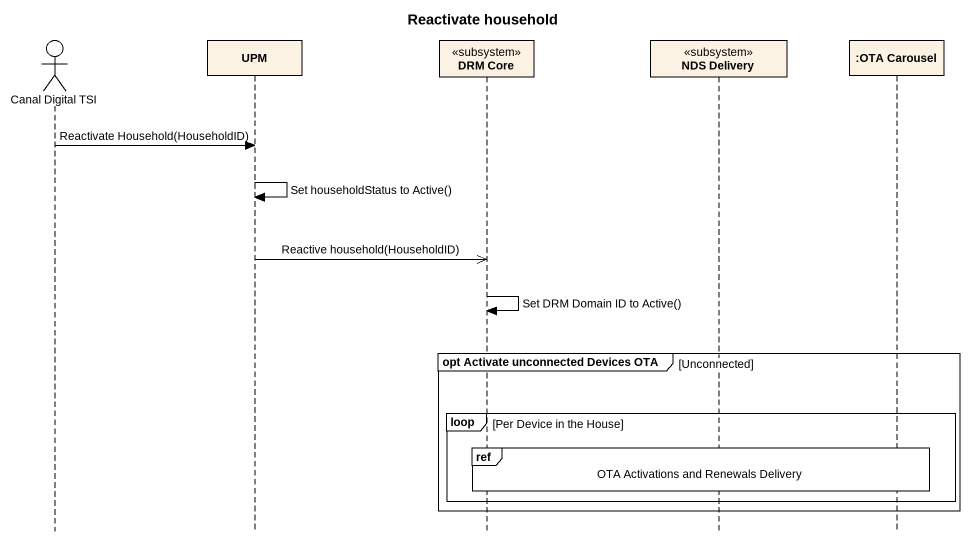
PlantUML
@startuml
title Reactivate household
hide footbox
actor "Canal Digital TSI" as Canal_Digital_TSI
participant UPM
participant "DRM Core" as DRM_Core <<subsystem>>
participant "NDS Delivery" as NDS_Delivery <<subsystem>>
participant ":OTA Carousel" as OTA_Carousel

Canal_Digital_TSI -> UPM : Reactivate Household(HouseholdID)
UPM -> UPM : Set householdStatus to Active()
UPM ->> DRM_Core : Reactive household(HouseholdID)
DRM_Core -> DRM_Core : Set DRM Domain ID to Active()
group opt Activate unconnected Devices OTA [Unconnected]
  loop Per Device in the House
    ref over DRM_Core, NDS_Delivery, OTA_Carousel : OTA Activations and Renewals Delivery
  end
end
@enduml
